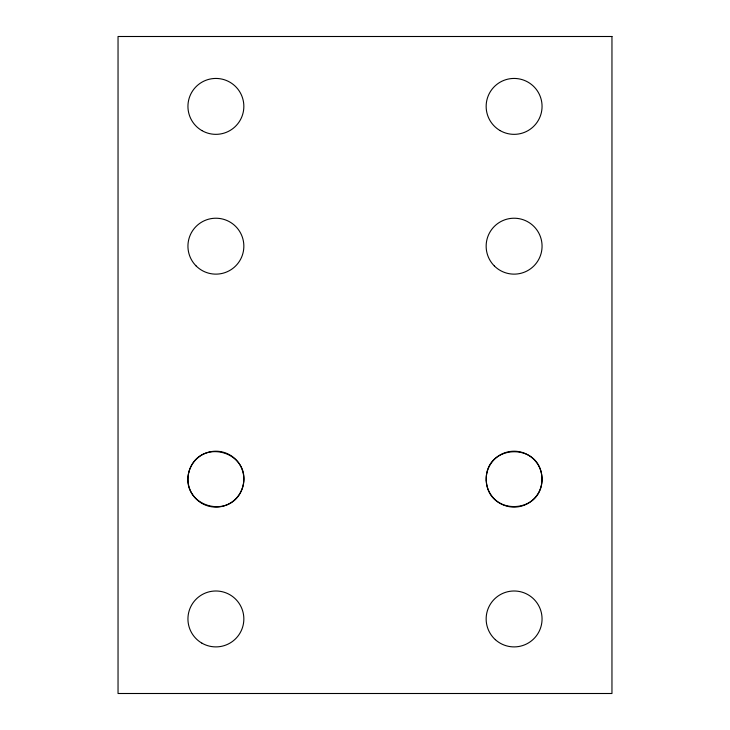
<?xml version="1.0" encoding="UTF-8"?>
<svg xmlns="http://www.w3.org/2000/svg" width="730" height="730" viewBox="0 0 730 730"><rect width="100%" height="100%" fill="white"/><g stroke="black" fill="none" stroke-linecap="round" stroke-linejoin="round"><path stroke-width="1.09" d="M486.289 480.221C487.603 516.731 543.394 514.604 541.925 478.095C540.601 441.586 484.82 443.712 486.289 480.221M188.887 471.927C179.854 507.304 233.034 521.558 242.898 486.399C251.932 451.012 198.752 436.768 188.887 471.927M611.959 36.5L118.041 36.5L118.041 693.5L611.959 693.5L611.959 36.5M495.332 639.663A27.959 27.959 0 0 0 541.432 624.843A27.959 27.959 0 0 0 505.552 592.331A27.959 27.959 0 0 0 495.332 639.663M500.132 503.371A27.959 27.959 0 0 0 542.061 479.163A27.959 27.959 0 0 0 500.132 454.945A27.959 27.959 0 0 0 500.132 503.371M201.918 503.371A27.959 27.959 0 0 0 243.847 479.163A27.959 27.959 0 0 0 201.918 454.945A27.959 27.959 0 0 0 201.918 503.371M494.338 265.948A27.959 27.959 0 0 0 541.112 253.42A27.959 27.959 0 0 0 506.866 219.173A27.959 27.959 0 0 0 494.338 265.948M500.132 130.606A27.959 27.959 0 0 0 542.061 106.397A27.959 27.959 0 0 0 500.132 82.18A27.959 27.959 0 0 0 500.132 130.606M196.124 265.948A27.959 27.959 0 0 0 242.898 253.42A27.959 27.959 0 0 0 208.661 219.173A27.959 27.959 0 0 0 196.124 265.948M201.918 130.606A27.959 27.959 0 0 0 243.847 106.397A27.959 27.959 0 0 0 201.918 82.18A27.959 27.959 0 0 0 201.918 130.606M201.918 643.157A27.959 27.959 0 0 0 243.847 618.949A27.959 27.959 0 0 0 201.918 594.731A27.959 27.959 0 0 0 201.918 643.157"/></g></svg>
